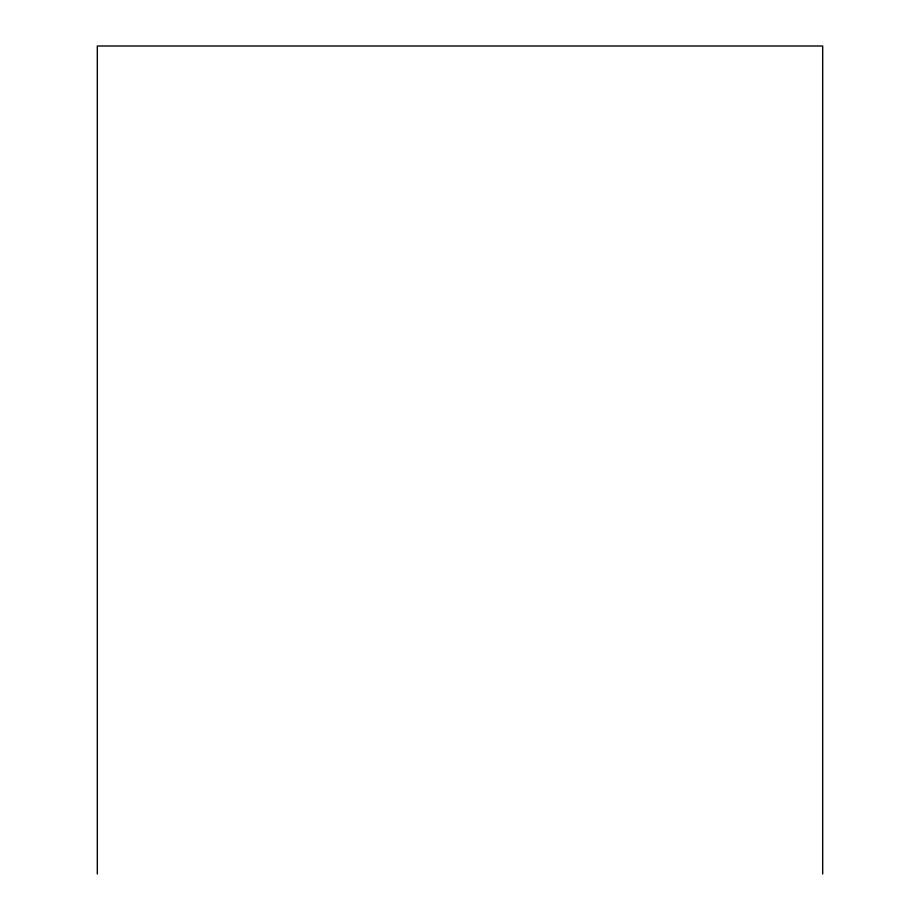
<?xml version="1.0" encoding="UTF-8"?>
<svg xmlns="http://www.w3.org/2000/svg" width="920" height="920" viewBox="0 0 920 920"><rect width="100%" height="100%" fill="white"/><g stroke="black" fill="none" stroke-linecap="round" stroke-linejoin="round"><path stroke-width="1.38" d="M822.687 874L822.687 46L97.313 46L97.313 874"/></g></svg>
